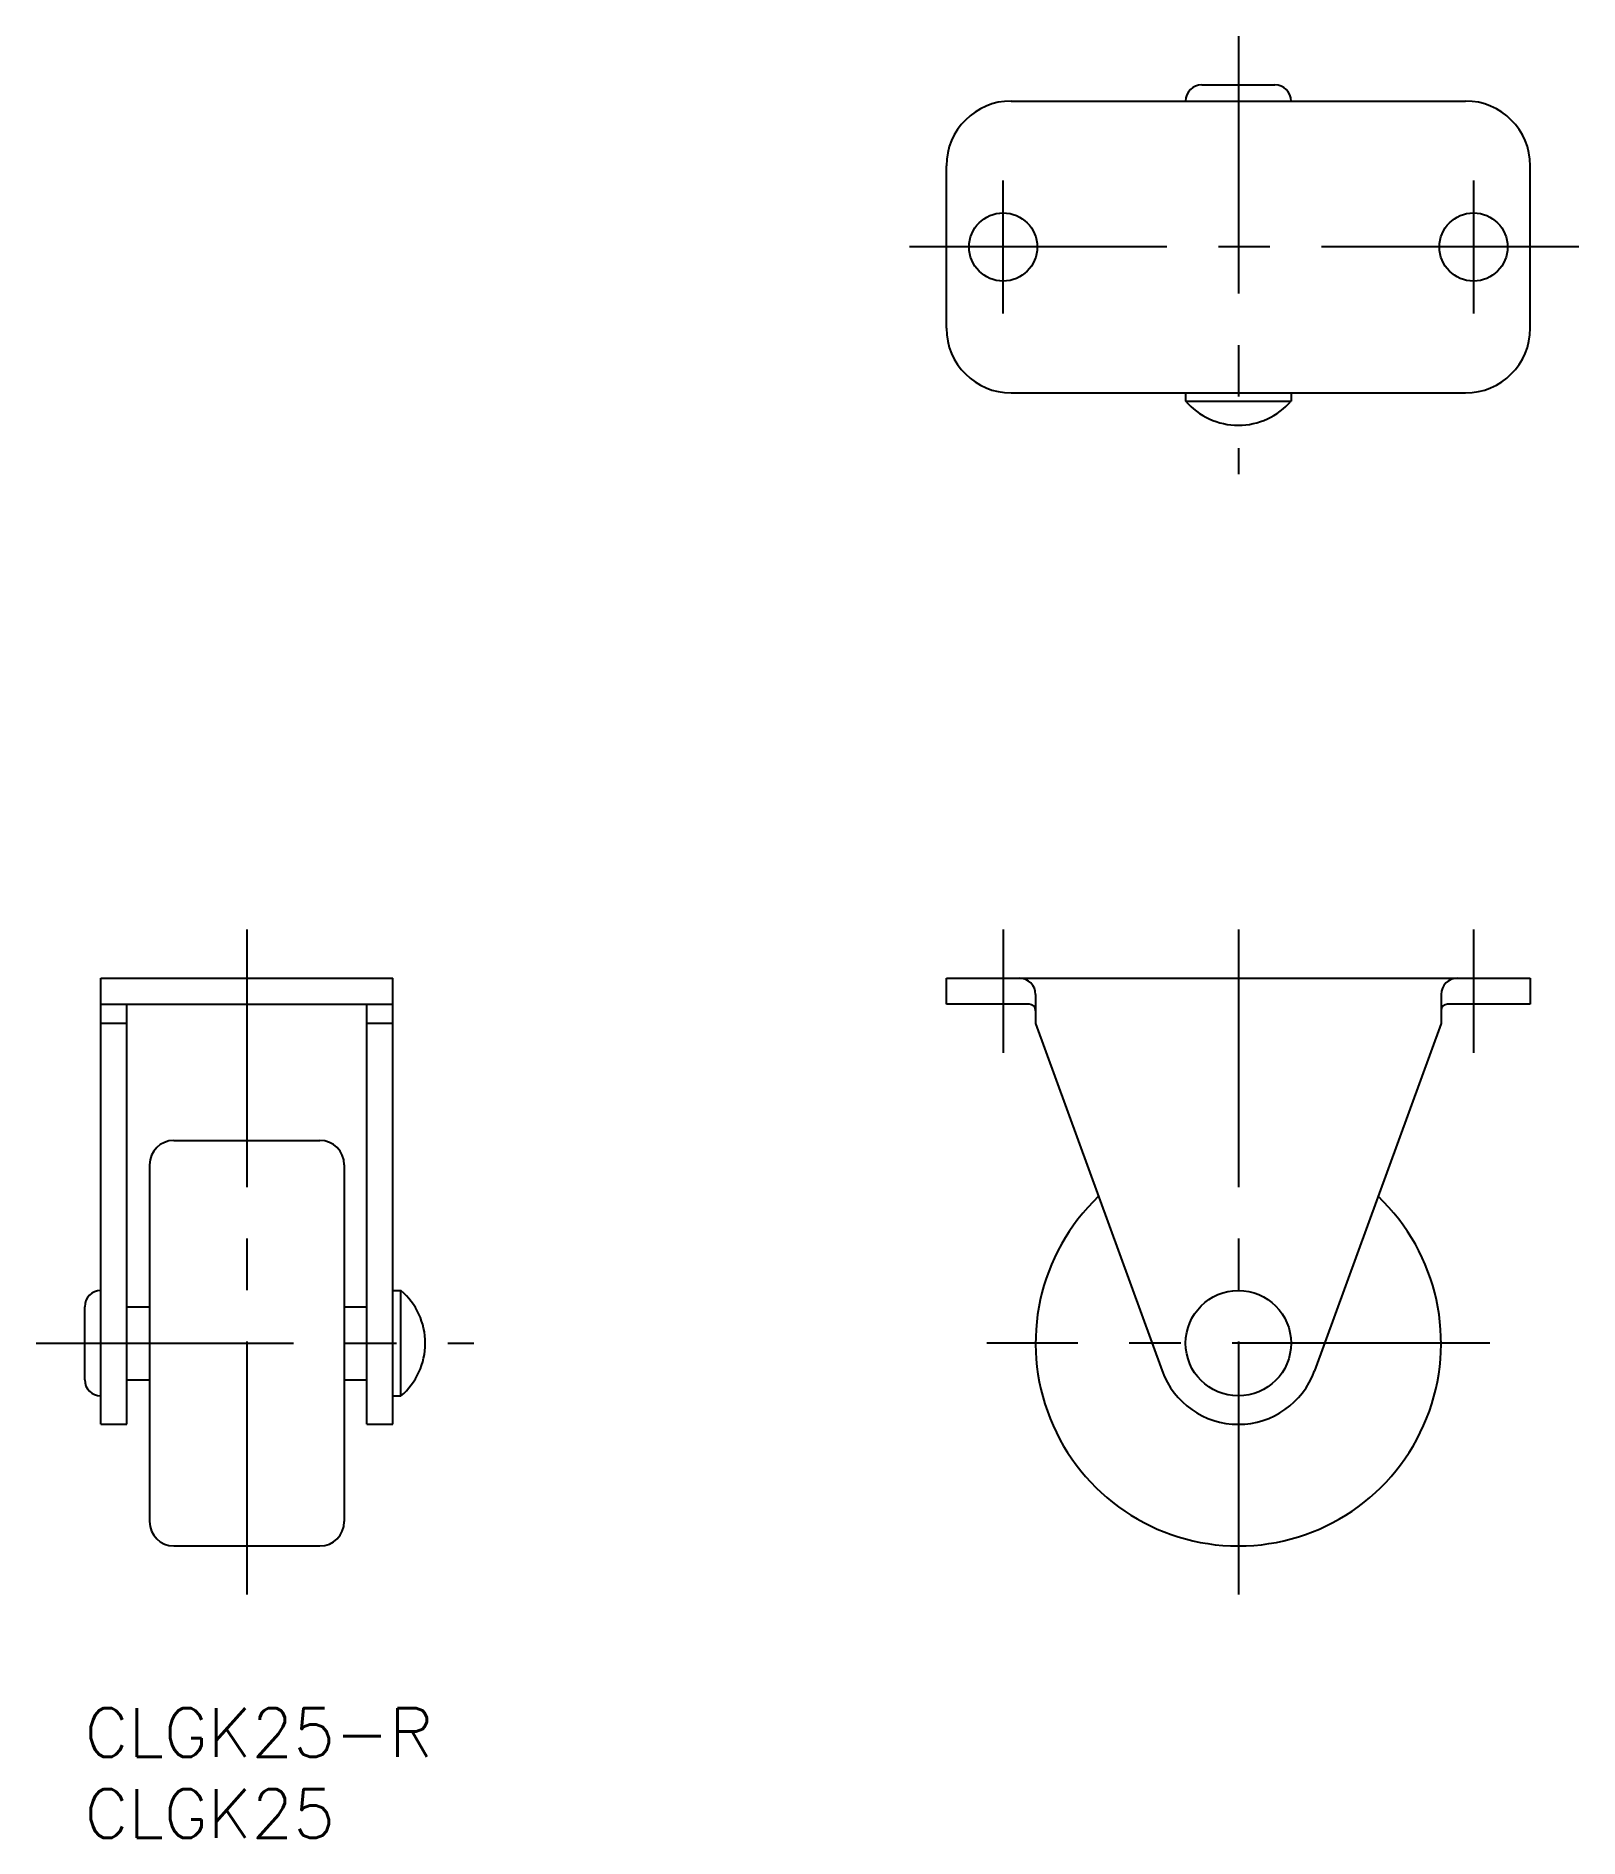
# Model space of a CAD drawing. Extents: x -3 to 92, y -8 to 103.
import ezdxf

# ---------------------------------------------------------------- set-up
doc = ezdxf.new("R2010")
doc.units = 0
doc.header["$LTSCALE"] = 0.5
doc.linetypes.add('CENTER', pattern=[50.8, 31.75, -6.35, 6.35, -6.35])
for name, color, linetype in [('MSM_CENTER', 1, 'CENTER'), ('MSM_CONTINUOUS', 7, 'CONTINUOUS'), ('MSM_PART_NUMBER', 7, 'CONTINUOUS')]:
    doc.layers.add(name, color=color, linetype=linetype)
doc.styles.get("Standard").update_dxf_attribs({"font": 'txt.shx', "height": 3, "bigfont": 'bigfont.shx'})

# ---------------------------------------------------------------- blocks, each defined once
blk = doc.blocks.new('*U16')
at = {"layer": 'MSM_PART_NUMBER'}
blk.add_text('CLGK25-R', height=3, dxfattribs=at).set_placement((0, -3))
blk = doc.blocks.new('*U17')
at = {"layer": 'MSM_PART_NUMBER'}
blk.add_text('CLGK25', height=3, dxfattribs=at).set_placement((0, -8))

msp = doc.modelspace()

# ---------------------------------------------------------------- linework, layer by layer
at = {"layer": 'MSM_CENTER'}
for p, q in [((71.13, 103.08), (71.13, 76.08)), ((56.63, 85.98), (56.63, 94.18)), ((85.63, 94.18), (85.63, 85.98)), ((92.13, 90.08), (50.13, 90.08)), ((10, 48), (10, 7)), ((56.63, 48), (56.63, 40.4)), ((71.13, 48), (71.13, 7)), ((85.63, 48), (85.63, 40.4)), ((-3, 22.5), (24, 22.5)), ((86.63, 22.5), (55.63, 22.5))]:
    msp.add_line(p, q, dxfattribs=at)
at = {"layer": 'MSM_CONTINUOUS'}
for p, q in [((68.88, 100.08), (73.38, 100.08)), ((57.13, 99.08), (85.13, 99.08)), ((53.13, 85.08), (53.13, 95.08)), ((89.13, 85.08), (89.13, 95.08)), ((57.13, 81.08), (85.13, 81.08)), ((67.88, 81.08), (67.88, 80.58)), ((67.88, 80.58), (74.38, 80.58)), ((74.38, 81.08), (74.38, 80.58)), ((1, 17.5), (1, 45)), ((1, 45), (19, 45)), ((19, 17.5), (19, 45)), ((53.13, 45), (89.13, 45)), ((53.13, 43.4), (53.13, 45)), ((89.13, 45), (89.13, 43.4)), ((1, 43.4), (19, 43.4)), ((2.6, 17.5), (2.6, 43.4)), ((17.4, 17.5), (17.4, 43.4)), ((58.23, 43.4), (53.13, 43.4)), ((58.63, 44), (58.63, 42.22)), ((83.63, 44), (83.63, 42.22)), ((89.13, 43.4), (84.03, 43.4)), ((2.6, 42.22), (1, 42.22)), ((19, 42.22), (17.4, 42.22)), ((58.63, 42.22), (66.43, 20.79)), ((83.63, 42.22), (75.83, 20.79)), ((5.5, 35), (14.5, 35)), ((4, 33.5), (4, 11.5)), ((16, 33.5), (16, 11.5)), ((19, 25.75), (19.5, 25.75)), ((19.5, 19.25), (19.5, 25.75)), ((0, 20.25), (0, 24.75)), ((2.6, 24.75), (4, 24.75)), ((16, 24.75), (17.4, 24.75)), ((2.6, 20.25), (4, 20.25)), ((16, 20.25), (17.4, 20.25)), ((19, 19.25), (19.5, 19.25)), ((1, 17.5), (2.6, 17.5)), ((17.4, 17.5), (19, 17.5)), ((5.5, 10), (14.5, 10))]:
    msp.add_line(p, q, dxfattribs=at)
for centre, radius in [((56.63, 90.08), 2.1), ((85.63, 90.08), 2.1), ((71.13, 22.5), 3.25)]:
    msp.add_circle(centre, radius, dxfattribs=at)
for centre, radius, start, end in [((68.88, 99.08), 1, 90, 180), ((73.38, 99.08), 1, 0, 90), ((57.13, 95.08), 4, 90, 180), ((85.13, 95.08), 4, 0, 90), ((57.13, 85.08), 4, 180, 270), ((85.13, 85.08), 4, 270, 0), ((71.13, 83.36), 4.27, 220.4497, 319.5503), ((57.63, 44), 1, 0, 90), ((84.63, 44), 1, 90, 180), ((58.23, 43), 0.4, 0, 90), ((84.03, 43), 0.4, 90, 180), ((5.5, 33.5), 1.5, 90, 180), ((14.5, 33.5), 1.5, 0, 90), ((71.13, 22.5), 12.5, 133.5782, 46.4218), ((1, 24.75), 1, 90, 180), ((16.73, 22.5), 4.27, 310.4497, 49.5503), ((1, 20.25), 1, 180, 270), ((71.13, 22.5), 5, 200, 340), ((5.5, 11.5), 1.5, 180, 270), ((14.5, 11.5), 1.5, 270, 0)]:
    msp.add_arc(centre, radius, start, end, dxfattribs=at)

# ---------------------------------------------------------------- block references
for name in ['*U16', '*U17']:
    msp.add_blockref(name, (0, 0), dxfattribs=at)

doc.saveas('drawing.dxf')
